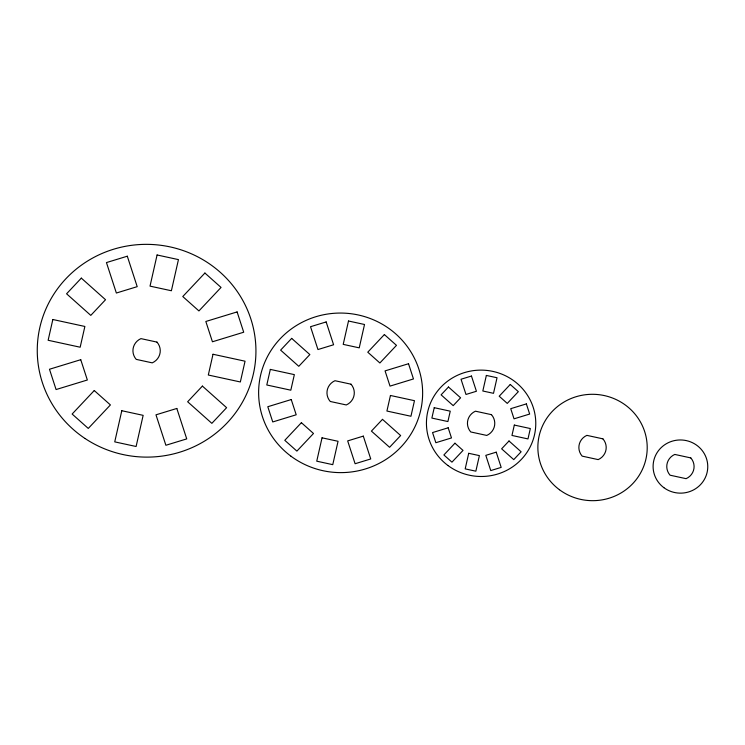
<?xml version="1.0" encoding="UTF-8"?>
<svg xmlns="http://www.w3.org/2000/svg" width="745" height="745" viewBox="0 0 745 745"><rect width="100%" height="100%" fill="white"/><g stroke="black" fill="none" stroke-linecap="round" stroke-linejoin="round"><path stroke-width="1.12" d="M52.839 319.503L48.136 340.269L80.171 347.217L84.874 326.459L52.839 319.503M121.798 410.719L114.739 441.869L136.102 446.497L143.152 415.347L121.798 410.719M157.083 254.976L150.024 286.127L171.387 290.755L178.446 259.614L157.083 254.976M213.014 354.257L208.311 375.024L240.346 381.971L245.049 361.204L213.014 354.257M270.323 369.408L266.794 384.988L290.82 390.194L294.349 374.623L270.323 369.408M322.036 437.818L316.746 461.183L332.764 464.656L338.053 441.291L322.036 437.818M348.502 321.011L343.212 344.376L359.23 347.85L364.519 324.494L348.502 321.011M390.445 395.474L386.916 411.044L410.942 416.259L414.471 400.689L390.445 395.474M434.233 407.692L431.877 418.075L447.894 421.549L450.25 411.175L434.233 407.692M468.717 453.305L465.187 468.875L475.859 471.194L479.389 455.614L468.717 453.305M486.355 375.433L482.825 391.004L493.507 393.323L497.036 377.752L486.355 375.433M514.32 425.069L511.964 435.453L527.982 438.926L530.338 428.543L514.32 425.069M81.326 278.127L66.575 293.791L90.788 315.386L105.539 299.723L81.326 278.127M94.261 390.538L72.135 414.043L88.273 428.431L110.409 404.935L94.261 390.538M204.903 273.043L182.776 296.538L198.924 310.935L221.051 287.44L204.903 273.043M202.398 386.087L187.647 401.76L211.859 423.346L226.61 407.683L202.398 386.087M291.686 338.379L280.623 350.122L298.782 366.317L309.846 354.573L291.686 338.379M301.39 422.685L284.786 440.314L296.892 451.107L313.496 433.488L301.39 422.685M384.373 334.561L367.769 352.189L379.876 362.983L396.48 345.354L384.373 334.561M382.483 419.351L371.42 431.104L389.579 447.298L400.642 435.546L382.483 419.351M448.471 387.009L441.096 394.841L453.202 405.634L460.587 397.802L448.471 387.009M454.944 443.21L443.88 454.962L451.954 462.161L463.017 450.408L454.944 443.21M510.269 384.467L499.206 396.21L507.271 403.408L518.334 391.665L510.269 384.467M509.012 440.984L501.636 448.825L513.743 459.618L521.118 451.787L509.012 440.984M127.302 256.206L106.451 262.575L116.36 293.027L137.201 286.657L127.302 256.206M80.749 359.695L49.477 369.25L56.08 389.551L87.351 379.997L80.749 359.695M237.106 311.922L205.834 321.477L212.437 341.778L243.708 332.223L237.106 311.922M326.161 321.933L310.525 326.71L317.957 349.545L333.592 344.767L326.161 321.933M176.826 408.456L155.975 414.825L165.884 445.268L186.734 438.898L176.826 408.456M291.248 399.553L267.8 406.723L272.745 421.949L296.203 414.779L291.248 399.553M408.521 363.728L385.063 370.889L390.017 386.115L413.466 378.944L408.521 363.728M471.464 376.048L461.034 379.233L465.988 394.459L476.418 391.265L471.464 376.048M363.309 436.123L347.673 440.9L355.104 463.735L370.74 458.957L363.309 436.123M448.183 427.788L432.547 432.566L435.853 442.716L451.489 437.939L448.183 427.788M526.361 403.902L510.725 408.679L514.031 418.83L529.667 414.052L526.361 403.902M496.226 452.168L485.805 455.353L490.759 470.579L501.18 467.394L496.226 452.168M156.953 342.095L140.935 338.621A13.671 13.298 2.8 0 0 136.233 359.379L152.25 362.862A13.671 13.298 2.8 0 0 156.953 342.095M350.997 384.187L334.98 380.714A13.671 13.298 2.8 0 0 330.268 401.481L346.285 404.954A13.671 13.298 2.8 0 0 350.997 384.187M491.467 414.667L475.45 411.193A13.671 13.298 2.8 0 0 470.747 431.96L486.764 435.434A13.671 13.298 2.8 0 0 491.467 414.667M602.901 438.842L586.883 435.369A13.671 13.298 2.8 0 0 582.171 456.136L598.188 459.609A13.671 13.298 2.8 0 0 602.901 438.842M690.792 457.914L674.774 454.431A13.671 13.298 2.8 0 0 670.072 475.198L686.089 478.672A13.671 13.298 2.8 0 0 690.792 457.914M663.879 487.677A27.341 26.596 2.8 0 0 707.545 469.993A27.341 26.596 2.8 0 0 669.867 441.999A27.341 26.596 2.8 0 0 663.879 487.677M559.43 489.726A54.674 53.184 2.8 0 0 646.772 454.357A54.674 53.184 2.8 0 0 571.415 398.37A54.674 53.184 2.8 0 0 559.43 489.726M448.006 465.55A54.674 53.184 2.8 0 0 535.338 430.182A54.674 53.184 2.8 0 0 459.982 374.195A54.674 53.184 2.8 0 0 448.006 465.55M290.969 456.201A82.015 79.78 2.8 0 0 421.977 403.147A82.015 79.78 2.8 0 0 308.942 319.167A82.015 79.78 2.8 0 0 290.969 456.201M85.07 438.516A109.347 106.377 2.8 0 0 255.637 358.894A109.347 106.377 2.8 0 0 99.076 254.799A109.347 106.377 2.8 0 0 85.07 438.516"/></g></svg>
